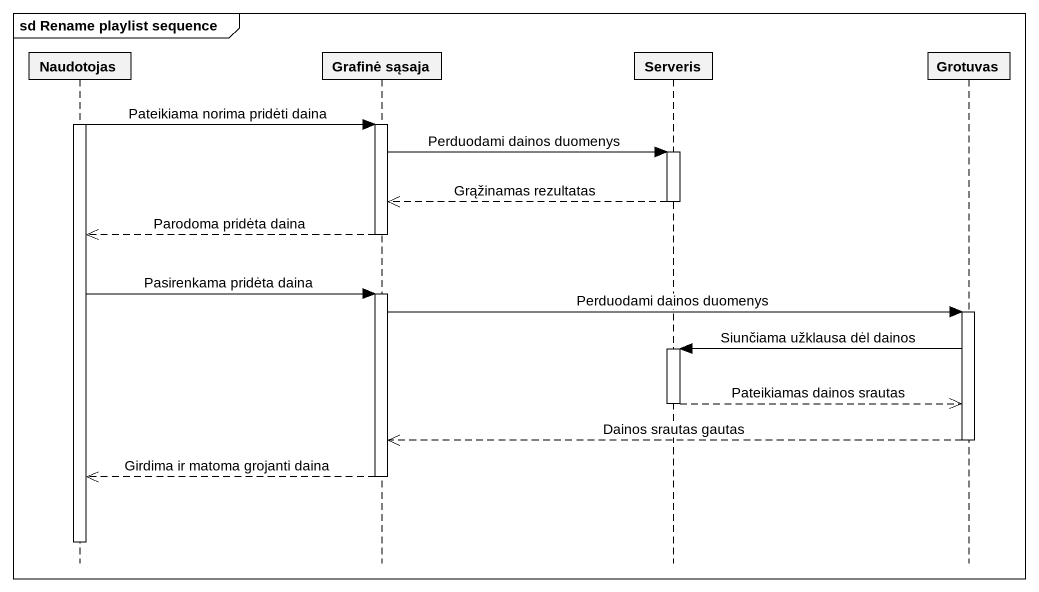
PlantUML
@startuml
mainframe sd Rename playlist sequence
hide footbox
participant Naudotojas
participant "Grafinė sąsaja" as Grafinė_sąsaja
participant Serveris
participant Grotuvas

activate Naudotojas
Naudotojas -> Grafinė_sąsaja : Pateikiama norima pridėti daina
activate Grafinė_sąsaja
Grafinė_sąsaja -> Serveris : Perduodami dainos duomenys
activate Serveris
Serveris -->> Grafinė_sąsaja : Grąžinamas rezultatas
deactivate Serveris
Grafinė_sąsaja -->> Naudotojas : Parodoma pridėta daina
deactivate Grafinė_sąsaja
Naudotojas -> Grafinė_sąsaja : Pasirenkama pridėta daina
activate Grafinė_sąsaja
Grafinė_sąsaja -> Grotuvas : Perduodami dainos duomenys
activate Grotuvas
Grotuvas -> Serveris : Siunčiama užklausa dėl dainos
activate Serveris
Serveris -->> Grotuvas : Pateikiamas dainos srautas
deactivate Serveris
Grotuvas -->> Grafinė_sąsaja : Dainos srautas gautas
deactivate Grotuvas
Grafinė_sąsaja -->> Naudotojas : Girdima ir matoma grojanti daina
deactivate Grafinė_sąsaja
deactivate Naudotojas
@enduml
